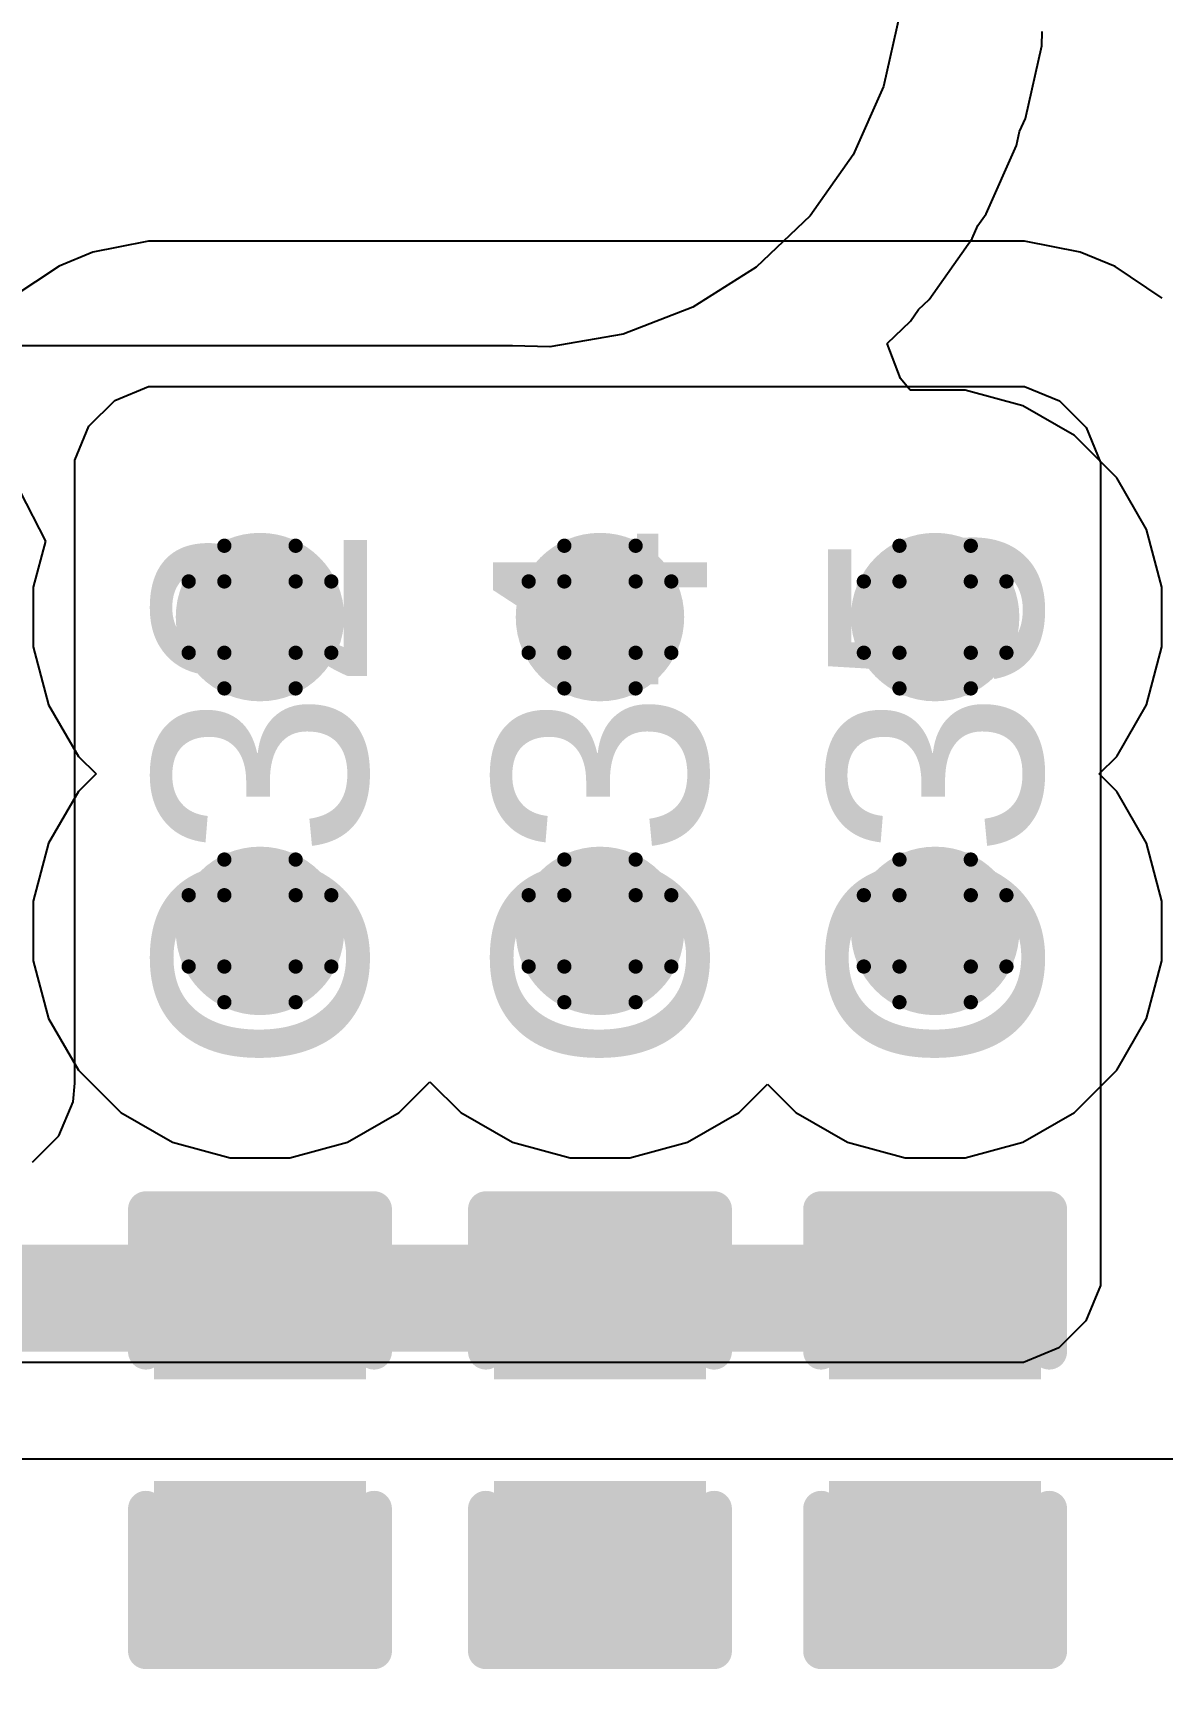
# Model space of a CAD drawing. Header units: inches. Extents: x -18 to 202, y -11 to 119.
# Drawn here: x 6.1 to 10.13, y 30.41 to 36.27 of the extents above; entities that cross this region are included whole.
import ezdxf

# ---------------------------------------------------------------- set-up
doc = ezdxf.new("R2010")
doc.units = ezdxf.units.IN
for name, color, linetype in [('Board Outline', 216, 'Continuous'), ('Bottom Layer', 5, 'Continuous'), ('Drill Drawing', 1, 'Continuous'), ('Ground', 16, 'Continuous'), ('Power', 76, 'Continuous'), ('Top Layer', 1, 'Continuous'), ('Top Overlay', 2, 'Continuous'), ('Top Paste', 8, 'Continuous'), ('Top Solder', 216, 'Continuous'), ('Via Holes', 16, 'Continuous')]:
    doc.layers.add(name, color=color, linetype=linetype)
doc.styles.add('Arial', font='', dxfattribs={"height": 0.2})
doc.styles.get('Arial').set_extended_font_data('Arial')

# ---------------------------------------------------------------- blocks, each defined once
blk = doc.blocks.new('C___0402_74')
at = {"layer": 'Top Layer'}
for points in [[(-0.6985, -0.3175), (-0.6985, 0.3175), (-0.2413, 0.3175), (-0.2413, -0.3175)], [(0.2413, -0.3175), (0.2413, 0.3175), (0.6985, 0.3175), (0.6985, -0.3175)]]:
    blk.add_hatch(color=1, dxfattribs=at).paths.add_polyline_path(points)
at = {"layer": 'Top Paste'}
for points in [[(-0.6985, -0.3175), (-0.6985, 0.3175), (-0.2413, 0.3175), (-0.2413, -0.3175)], [(0.2413, -0.3175), (0.2413, 0.3175), (0.6985, 0.3175), (0.6985, -0.3175)]]:
    blk.add_hatch(color=8, dxfattribs=at).paths.add_polyline_path(points)
at = {"layer": 'Top Solder'}
for points in [[(-0.7585, -0.3775), (-0.7585, 0.3775), (-0.1813, 0.3775), (-0.1813, -0.3775)], [(0.1813, -0.3775), (0.1813, 0.3775), (0.7585, 0.3775), (0.7585, -0.3775)]]:
    blk.add_hatch(color=216, dxfattribs=at).paths.add_polyline_path(points)
at = {"layer": 'Top Overlay'}
for points in [[(-0.7874, 0.4064, 0.127, 0.127, 0), (-0.2794, 0.4064, 0.127, 0.127, 0)], [(-0.7874, -0.4064, 0.127, 0.127, 0), (-0.7874, 0.4064, 0.127, 0.127, 0)], [(0.2794, 0.4064, 0.127, 0.127, 0), (0.7874, 0.4064, 0.127, 0.127, 0)], [(0.7874, -0.4064, 0.127, 0.127, 0), (0.7874, 0.4064, 0.127, 0.127, 0)], [(-0.2794, -0.4064, 0.127, 0.127, 0), (-0.7874, -0.4064, 0.127, 0.127, 0)], [(0.2794, -0.4064, 0.127, 0.127, 0), (0.7874, -0.4064, 0.127, 0.127, 0)]]:
    blk.add_lwpolyline(points, format="xyseb", dxfattribs=at)
for points in [[(-0.8191, 0.4064, 0.0635, 0.0635, 1), (-0.7556, 0.4064, 0.0635, 0.0635, 1)], [(-0.8191, 0.4064, 0.0635, 0.0635, 1), (-0.7556, 0.4064, 0.0635, 0.0635, 1)], [(-0.3111, 0.4064, 0.0635, 0.0635, 1), (-0.2477, 0.4064, 0.0635, 0.0635, 1)], [(0.2477, 0.4064, 0.0635, 0.0635, 1), (0.3112, 0.4064, 0.0635, 0.0635, 1)], [(0.7557, 0.4064, 0.0635, 0.0635, 1), (0.8192, 0.4064, 0.0635, 0.0635, 1)], [(0.7557, 0.4064, 0.0635, 0.0635, 1), (0.8192, 0.4064, 0.0635, 0.0635, 1)], [(-0.8192, -0.4064, 0.0635, 0.0635, 1), (-0.7557, -0.4064, 0.0635, 0.0635, 1)], [(-0.8192, -0.4064, 0.0635, 0.0635, 1), (-0.7557, -0.4064, 0.0635, 0.0635, 1)], [(-0.3112, -0.4064, 0.0635, 0.0635, 1), (-0.2477, -0.4064, 0.0635, 0.0635, 1)], [(0.2477, -0.4064, 0.0635, 0.0635, 1), (0.3112, -0.4064, 0.0635, 0.0635, 1)], [(0.7556, -0.4064, 0.0635, 0.0635, 1), (0.8191, -0.4064, 0.0635, 0.0635, 1)], [(0.7556, -0.4064, 0.0635, 0.0635, 1), (0.8191, -0.4064, 0.0635, 0.0635, 1)]]:
    blk.add_lwpolyline(points, format="xyseb", close=True, dxfattribs=at)
blk = doc.blocks.new('C___0402_75')
at = {"layer": 'Top Layer'}
for points in [[(-0.6985, -0.3175), (-0.6985, 0.3175), (-0.2413, 0.3175), (-0.2413, -0.3175)], [(0.2413, -0.3175), (0.2413, 0.3175), (0.6985, 0.3175), (0.6985, -0.3175)]]:
    blk.add_hatch(color=1, dxfattribs=at).paths.add_polyline_path(points)
at = {"layer": 'Top Paste'}
for points in [[(-0.6985, -0.3175), (-0.6985, 0.3175), (-0.2413, 0.3175), (-0.2413, -0.3175)], [(0.2413, -0.3175), (0.2413, 0.3175), (0.6985, 0.3175), (0.6985, -0.3175)]]:
    blk.add_hatch(color=8, dxfattribs=at).paths.add_polyline_path(points)
at = {"layer": 'Top Solder'}
for points in [[(-0.7585, -0.3775), (-0.7585, 0.3775), (-0.1813, 0.3775), (-0.1813, -0.3775)], [(0.1813, -0.3775), (0.1813, 0.3775), (0.7585, 0.3775), (0.7585, -0.3775)]]:
    blk.add_hatch(color=216, dxfattribs=at).paths.add_polyline_path(points)
at = {"layer": 'Top Overlay'}
for points in [[(-0.2794, 0.4064, 0.127, 0.127, 0), (-0.7874, 0.4064, 0.127, 0.127, 0)], [(-0.7874, -0.4064, 0.127, 0.127, 0), (-0.7874, 0.4064, 0.127, 0.127, 0)], [(0.2794, 0.4064, 0.127, 0.127, 0), (0.7874, 0.4064, 0.127, 0.127, 0)], [(0.7874, -0.4064, 0.127, 0.127, 0), (0.7874, 0.4064, 0.127, 0.127, 0)], [(-0.2794, -0.4064, 0.127, 0.127, 0), (-0.7874, -0.4064, 0.127, 0.127, 0)], [(0.7874, -0.4064, 0.127, 0.127, 0), (0.2794, -0.4064, 0.127, 0.127, 0)]]:
    blk.add_lwpolyline(points, format="xyseb", dxfattribs=at)
for points in [[(-0.8191, 0.4064, 0.0635, 0.0635, 1), (-0.7556, 0.4064, 0.0635, 0.0635, 1)], [(-0.8191, 0.4064, 0.0635, 0.0635, 1), (-0.7556, 0.4064, 0.0635, 0.0635, 1)], [(-0.3111, 0.4064, 0.0635, 0.0635, 1), (-0.2476, 0.4064, 0.0635, 0.0635, 1)], [(0.2477, 0.4064, 0.0635, 0.0635, 1), (0.3112, 0.4064, 0.0635, 0.0635, 1)], [(0.7557, 0.4064, 0.0635, 0.0635, 1), (0.8192, 0.4064, 0.0635, 0.0635, 1)], [(0.7557, 0.4064, 0.0635, 0.0635, 1), (0.8192, 0.4064, 0.0635, 0.0635, 1)], [(-0.8191, -0.4064, 0.0635, 0.0635, 1), (-0.7556, -0.4064, 0.0635, 0.0635, 1)], [(-0.8191, -0.4064, 0.0635, 0.0635, 1), (-0.7556, -0.4064, 0.0635, 0.0635, 1)], [(-0.3112, -0.4064, 0.0635, 0.0635, 1), (-0.2477, -0.4064, 0.0635, 0.0635, 1)], [(0.2477, -0.4064, 0.0635, 0.0635, 1), (0.3112, -0.4064, 0.0635, 0.0635, 1)], [(0.7557, -0.4064, 0.0635, 0.0635, 1), (0.8192, -0.4064, 0.0635, 0.0635, 1)], [(0.7557, -0.4064, 0.0635, 0.0635, 1), (0.8192, -0.4064, 0.0635, 0.0635, 1)]]:
    blk.add_lwpolyline(points, format="xyseb", close=True, dxfattribs=at)
blk = doc.blocks.new('C___0402_77')
at = {"layer": 'Top Layer'}
for points in [[(-0.6985, -0.3175), (-0.6985, 0.3175), (-0.2413, 0.3175), (-0.2413, -0.3175)], [(0.2413, -0.3175), (0.2413, 0.3175), (0.6985, 0.3175), (0.6985, -0.3175)]]:
    blk.add_hatch(color=1, dxfattribs=at).paths.add_polyline_path(points)
at = {"layer": 'Top Paste'}
for points in [[(-0.6985, -0.3175), (-0.6985, 0.3175), (-0.2413, 0.3175), (-0.2413, -0.3175)], [(0.2413, -0.3175), (0.2413, 0.3175), (0.6985, 0.3175), (0.6985, -0.3175)]]:
    blk.add_hatch(color=8, dxfattribs=at).paths.add_polyline_path(points)
at = {"layer": 'Top Solder'}
for points in [[(-0.7585, -0.3775), (-0.7585, 0.3775), (-0.1813, 0.3775), (-0.1813, -0.3775)], [(0.1813, -0.3775), (0.1813, 0.3775), (0.7585, 0.3775), (0.7585, -0.3775)]]:
    blk.add_hatch(color=216, dxfattribs=at).paths.add_polyline_path(points)
at = {"layer": 'Top Overlay'}
for points in [[(-0.7874, -0.4064, 0.127, 0.127, 0), (-0.7874, 0.4064, 0.127, 0.127, 0)], [(-0.7874, 0.4064, 0.127, 0.127, 0), (-0.2794, 0.4064, 0.127, 0.127, 0)], [(0.7874, 0.4064, 0.127, 0.127, 0), (0.2794, 0.4064, 0.127, 0.127, 0)], [(0.7874, -0.4064, 0.127, 0.127, 0), (0.7874, 0.4064, 0.127, 0.127, 0)], [(-0.2794, -0.4064, 0.127, 0.127, 0), (-0.7874, -0.4064, 0.127, 0.127, 0)], [(0.7874, -0.4064, 0.127, 0.127, 0), (0.2794, -0.4064, 0.127, 0.127, 0)]]:
    blk.add_lwpolyline(points, format="xyseb", dxfattribs=at)
for points in [[(-0.8191, 0.4064, 0.0635, 0.0635, 1), (-0.7556, 0.4064, 0.0635, 0.0635, 1)], [(-0.8191, 0.4064, 0.0635, 0.0635, 1), (-0.7556, 0.4064, 0.0635, 0.0635, 1)], [(-0.3112, 0.4064, 0.0635, 0.0635, 1), (-0.2477, 0.4064, 0.0635, 0.0635, 1)], [(0.2477, 0.4064, 0.0635, 0.0635, 1), (0.3111, 0.4064, 0.0635, 0.0635, 1)], [(0.7556, 0.4064, 0.0635, 0.0635, 1), (0.8191, 0.4064, 0.0635, 0.0635, 1)], [(0.7556, 0.4064, 0.0635, 0.0635, 1), (0.8191, 0.4064, 0.0635, 0.0635, 1)], [(-0.8191, -0.4064, 0.0635, 0.0635, 1), (-0.7556, -0.4064, 0.0635, 0.0635, 1)], [(-0.8191, -0.4064, 0.0635, 0.0635, 1), (-0.7556, -0.4064, 0.0635, 0.0635, 1)], [(-0.3112, -0.4064, 0.0635, 0.0635, 1), (-0.2477, -0.4064, 0.0635, 0.0635, 1)], [(0.2477, -0.4064, 0.0635, 0.0635, 1), (0.3111, -0.4064, 0.0635, 0.0635, 1)], [(0.7556, -0.4064, 0.0635, 0.0635, 1), (0.8191, -0.4064, 0.0635, 0.0635, 1)], [(0.7556, -0.4064, 0.0635, 0.0635, 1), (0.8191, -0.4064, 0.0635, 0.0635, 1)]]:
    blk.add_lwpolyline(points, format="xyseb", close=True, dxfattribs=at)

msp = doc.modelspace()

# ---------------------------------------------------------------- hatches: boundary and pattern name
at = {"layer": 'Bottom Layer'}
h = msp.add_hatch(color=5, dxfattribs=at)
edge = h.paths.add_edge_path()
edge.add_arc((6.9121, 34.1874), 0.3, 0, 360)
h = msp.add_hatch(color=5, dxfattribs=at)
edge = h.paths.add_edge_path()
edge.add_arc((8.1231, 34.1874), 0.3, 0, 360)
h = msp.add_hatch(color=5, dxfattribs=at)
edge = h.paths.add_edge_path()
edge.add_arc((9.3169, 34.1874), 0.3, 0, 360)
h = msp.add_hatch(color=5, dxfattribs=at)
edge = h.paths.add_edge_path()
edge.add_arc((6.9121, 33.0698), 0.3, 0, 360)
h = msp.add_hatch(color=5, dxfattribs=at)
edge = h.paths.add_edge_path()
edge.add_arc((8.1231, 33.0698), 0.3, 0, 360)
h = msp.add_hatch(color=5, dxfattribs=at)
edge = h.paths.add_edge_path()
edge.add_arc((9.3169, 33.0698), 0.3, 0, 360)
at = {"layer": 'Ground'}
h = msp.add_hatch(color=16, dxfattribs=at)
edge = h.paths.add_edge_path()
edge.add_arc((6.9121, 34.1874), 0.3, 0, 360)
h = msp.add_hatch(color=16, dxfattribs=at)
edge = h.paths.add_edge_path()
edge.add_arc((8.1231, 34.1874), 0.3, 0, 360)
h = msp.add_hatch(color=16, dxfattribs=at)
edge = h.paths.add_edge_path()
edge.add_arc((9.3169, 34.1874), 0.3, 0, 360)
h = msp.add_hatch(color=16, dxfattribs=at)
edge = h.paths.add_edge_path()
edge.add_arc((6.9121, 33.0698), 0.3, 0, 360)
h = msp.add_hatch(color=16, dxfattribs=at)
edge = h.paths.add_edge_path()
edge.add_arc((8.1231, 33.0698), 0.3, 0, 360)
h = msp.add_hatch(color=16, dxfattribs=at)
edge = h.paths.add_edge_path()
edge.add_arc((9.3169, 33.0698), 0.3, 0, 360)
at = {"layer": 'Power'}
h = msp.add_hatch(color=76, dxfattribs=at)
edge = h.paths.add_edge_path()
edge.add_arc((6.9121, 34.1874), 0.3, 0, 360)
h = msp.add_hatch(color=76, dxfattribs=at)
edge = h.paths.add_edge_path()
edge.add_arc((8.1231, 34.1874), 0.3, 0, 360)
h = msp.add_hatch(color=76, dxfattribs=at)
edge = h.paths.add_edge_path()
edge.add_arc((9.3169, 34.1874), 0.3, 0, 360)
h = msp.add_hatch(color=76, dxfattribs=at)
edge = h.paths.add_edge_path()
edge.add_arc((6.9121, 33.0698), 0.3, 0, 360)
h = msp.add_hatch(color=76, dxfattribs=at)
edge = h.paths.add_edge_path()
edge.add_arc((8.1231, 33.0698), 0.3, 0, 360)
h = msp.add_hatch(color=76, dxfattribs=at)
edge = h.paths.add_edge_path()
edge.add_arc((9.3169, 33.0698), 0.3, 0, 360)
at = {"layer": 'Top Layer'}
h = msp.add_hatch(color=1, dxfattribs=at)
edge = h.paths.add_edge_path()
edge.add_arc((6.9121, 34.1874), 0.3, 0, 360)
h = msp.add_hatch(color=1, dxfattribs=at)
edge = h.paths.add_edge_path()
edge.add_arc((8.1231, 34.1874), 0.3, 0, 360)
h = msp.add_hatch(color=1, dxfattribs=at)
edge = h.paths.add_edge_path()
edge.add_arc((9.3169, 34.1874), 0.3, 0, 360)
h = msp.add_hatch(color=1, dxfattribs=at)
edge = h.paths.add_edge_path()
edge.add_arc((6.9121, 33.0698), 0.3, 0, 360)
h = msp.add_hatch(color=1, dxfattribs=at)
edge = h.paths.add_edge_path()
edge.add_arc((8.1231, 33.0698), 0.3, 0, 360)
h = msp.add_hatch(color=1, dxfattribs=at)
edge = h.paths.add_edge_path()
edge.add_arc((9.3169, 33.0698), 0.3, 0, 360)
at = {"layer": 'Via Holes'}
h = msp.add_hatch(color=7, dxfattribs=at)
edge = h.paths.add_edge_path()
edge.add_arc((6.9121, 34.1874), 0.15, 0, 360)
h = msp.add_hatch(color=7, dxfattribs=at)
edge = h.paths.add_edge_path()
edge.add_arc((8.1231, 34.1874), 0.15, 0, 360)
h = msp.add_hatch(color=7, dxfattribs=at)
edge = h.paths.add_edge_path()
edge.add_arc((9.3169, 34.1874), 0.15, 0, 360)
h = msp.add_hatch(color=7, dxfattribs=at)
edge = h.paths.add_edge_path()
edge.add_arc((6.9121, 33.0698), 0.15, 0, 360)
h = msp.add_hatch(color=7, dxfattribs=at)
edge = h.paths.add_edge_path()
edge.add_arc((8.1231, 33.0698), 0.15, 0, 360)
h = msp.add_hatch(color=7, dxfattribs=at)
edge = h.paths.add_edge_path()
edge.add_arc((9.3169, 33.0698), 0.15, 0, 360)

# ---------------------------------------------------------------- linework, layer by layer
at = {"layer": 'Board Outline'}
msp.add_lwpolyline([(44.2299, 62.3099, 0.254, 0.254, -3.535496), (7.5647, 62.2891, 0.254, 0.254, 0)], format="xyseb", dxfattribs=at)
at = {"layer": 'Drill Drawing'}
for points in [[(6.7851, 34.3144, 0.0508, 0.0508, 0), (6.7851, 34.4414, 0.0508, 0.0508, 0)], [(6.7851, 34.4414, 0.0508, 0.0508, 0), (7.0391, 34.4414, 0.0508, 0.0508, 0)], [(7.0391, 34.3144, 0.0508, 0.0508, 0), (7.0391, 34.4414, 0.0508, 0.0508, 0)], [(7.9961, 34.3144, 0.0508, 0.0508, 0), (7.9961, 34.4414, 0.0508, 0.0508, 0)], [(7.9961, 34.4414, 0.0508, 0.0508, 0), (8.2501, 34.4414, 0.0508, 0.0508, 0)], [(8.2501, 34.3144, 0.0508, 0.0508, 0), (8.2501, 34.4414, 0.0508, 0.0508, 0)], [(9.1899, 34.3144, 0.0508, 0.0508, 0), (9.1899, 34.4414, 0.0508, 0.0508, 0)], [(9.1899, 34.4414, 0.0508, 0.0508, 0), (9.4439, 34.4414, 0.0508, 0.0508, 0)], [(9.4439, 34.3144, 0.0508, 0.0508, 0), (9.4439, 34.4414, 0.0508, 0.0508, 0)], [(6.6581, 34.0604, 0.0508, 0.0508, 0), (6.6581, 34.3144, 0.0508, 0.0508, 0)], [(6.6581, 34.3144, 0.0508, 0.0508, 0), (6.7851, 34.3144, 0.0508, 0.0508, 0)], [(7.0391, 34.3144, 0.0508, 0.0508, 0), (7.1661, 34.3144, 0.0508, 0.0508, 0)], [(7.1661, 34.0604, 0.0508, 0.0508, 0), (7.1661, 34.3144, 0.0508, 0.0508, 0)], [(7.8691, 34.0604, 0.0508, 0.0508, 0), (7.8691, 34.3144, 0.0508, 0.0508, 0)], [(7.8691, 34.3144, 0.0508, 0.0508, 0), (7.9961, 34.3144, 0.0508, 0.0508, 0)], [(8.2501, 34.3144, 0.0508, 0.0508, 0), (8.3771, 34.3144, 0.0508, 0.0508, 0)], [(8.3771, 34.0604, 0.0508, 0.0508, 0), (8.3771, 34.3144, 0.0508, 0.0508, 0)], [(9.0629, 34.0604, 0.0508, 0.0508, 0), (9.0629, 34.3144, 0.0508, 0.0508, 0)], [(9.0629, 34.3144, 0.0508, 0.0508, 0), (9.1899, 34.3144, 0.0508, 0.0508, 0)], [(9.4439, 34.3144, 0.0508, 0.0508, 0), (9.5709, 34.3144, 0.0508, 0.0508, 0)], [(9.5709, 34.0604, 0.0508, 0.0508, 0), (9.5709, 34.3144, 0.0508, 0.0508, 0)], [(6.6581, 34.0604, 0.0508, 0.0508, 0), (6.7851, 34.0604, 0.0508, 0.0508, 0)], [(6.7851, 33.9334, 0.0508, 0.0508, 0), (6.7851, 34.0604, 0.0508, 0.0508, 0)], [(7.0391, 34.0604, 0.0508, 0.0508, 0), (7.1661, 34.0604, 0.0508, 0.0508, 0)], [(7.0391, 33.9334, 0.0508, 0.0508, 0), (7.0391, 34.0604, 0.0508, 0.0508, 0)], [(7.8691, 34.0604, 0.0508, 0.0508, 0), (7.9961, 34.0604, 0.0508, 0.0508, 0)], [(7.9961, 33.9334, 0.0508, 0.0508, 0), (7.9961, 34.0604, 0.0508, 0.0508, 0)], [(8.2501, 34.0604, 0.0508, 0.0508, 0), (8.3771, 34.0604, 0.0508, 0.0508, 0)], [(8.2501, 33.9334, 0.0508, 0.0508, 0), (8.2501, 34.0604, 0.0508, 0.0508, 0)], [(9.0629, 34.0604, 0.0508, 0.0508, 0), (9.1899, 34.0604, 0.0508, 0.0508, 0)], [(9.1899, 33.9334, 0.0508, 0.0508, 0), (9.1899, 34.0604, 0.0508, 0.0508, 0)], [(9.4439, 34.0604, 0.0508, 0.0508, 0), (9.5709, 34.0604, 0.0508, 0.0508, 0)], [(9.4439, 33.9334, 0.0508, 0.0508, 0), (9.4439, 34.0604, 0.0508, 0.0508, 0)], [(6.7851, 33.9334, 0.0508, 0.0508, 0), (7.0391, 33.9334, 0.0508, 0.0508, 0)], [(7.9961, 33.9334, 0.0508, 0.0508, 0), (8.2501, 33.9334, 0.0508, 0.0508, 0)], [(9.1899, 33.9334, 0.0508, 0.0508, 0), (9.4439, 33.9334, 0.0508, 0.0508, 0)], [(6.7851, 33.1968, 0.0508, 0.0508, 0), (6.7851, 33.3238, 0.0508, 0.0508, 0)], [(6.7851, 33.3238, 0.0508, 0.0508, 0), (7.0391, 33.3238, 0.0508, 0.0508, 0)], [(7.0391, 33.1968, 0.0508, 0.0508, 0), (7.0391, 33.3238, 0.0508, 0.0508, 0)], [(7.9961, 33.1968, 0.0508, 0.0508, 0), (7.9961, 33.3238, 0.0508, 0.0508, 0)], [(7.9961, 33.3238, 0.0508, 0.0508, 0), (8.2501, 33.3238, 0.0508, 0.0508, 0)], [(8.2501, 33.1968, 0.0508, 0.0508, 0), (8.2501, 33.3238, 0.0508, 0.0508, 0)], [(9.1899, 33.1968, 0.0508, 0.0508, 0), (9.1899, 33.3238, 0.0508, 0.0508, 0)], [(9.1899, 33.3238, 0.0508, 0.0508, 0), (9.4439, 33.3238, 0.0508, 0.0508, 0)], [(9.4439, 33.1968, 0.0508, 0.0508, 0), (9.4439, 33.3238, 0.0508, 0.0508, 0)], [(6.6581, 32.9428, 0.0508, 0.0508, 0), (6.6581, 33.1968, 0.0508, 0.0508, 0)], [(6.6581, 33.1968, 0.0508, 0.0508, 0), (6.7851, 33.1968, 0.0508, 0.0508, 0)], [(7.0391, 33.1968, 0.0508, 0.0508, 0), (7.1661, 33.1968, 0.0508, 0.0508, 0)], [(7.1661, 32.9428, 0.0508, 0.0508, 0), (7.1661, 33.1968, 0.0508, 0.0508, 0)], [(7.8691, 32.9428, 0.0508, 0.0508, 0), (7.8691, 33.1968, 0.0508, 0.0508, 0)], [(7.8691, 33.1968, 0.0508, 0.0508, 0), (7.9961, 33.1968, 0.0508, 0.0508, 0)], [(8.2501, 33.1968, 0.0508, 0.0508, 0), (8.3771, 33.1968, 0.0508, 0.0508, 0)], [(8.3771, 32.9428, 0.0508, 0.0508, 0), (8.3771, 33.1968, 0.0508, 0.0508, 0)], [(9.0629, 32.9428, 0.0508, 0.0508, 0), (9.0629, 33.1968, 0.0508, 0.0508, 0)], [(9.0629, 33.1968, 0.0508, 0.0508, 0), (9.1899, 33.1968, 0.0508, 0.0508, 0)], [(9.4439, 33.1968, 0.0508, 0.0508, 0), (9.5709, 33.1968, 0.0508, 0.0508, 0)], [(9.5709, 32.9428, 0.0508, 0.0508, 0), (9.5709, 33.1968, 0.0508, 0.0508, 0)], [(6.6581, 32.9428, 0.0508, 0.0508, 0), (6.7851, 32.9428, 0.0508, 0.0508, 0)], [(6.7851, 32.8158, 0.0508, 0.0508, 0), (6.7851, 32.9428, 0.0508, 0.0508, 0)], [(7.0391, 32.9428, 0.0508, 0.0508, 0), (7.1661, 32.9428, 0.0508, 0.0508, 0)], [(7.0391, 32.8158, 0.0508, 0.0508, 0), (7.0391, 32.9428, 0.0508, 0.0508, 0)], [(7.8691, 32.9428, 0.0508, 0.0508, 0), (7.9961, 32.9428, 0.0508, 0.0508, 0)], [(7.9961, 32.8158, 0.0508, 0.0508, 0), (7.9961, 32.9428, 0.0508, 0.0508, 0)], [(8.2501, 32.9428, 0.0508, 0.0508, 0), (8.3771, 32.9428, 0.0508, 0.0508, 0)], [(8.2501, 32.8158, 0.0508, 0.0508, 0), (8.2501, 32.9428, 0.0508, 0.0508, 0)], [(9.0629, 32.9428, 0.0508, 0.0508, 0), (9.1899, 32.9428, 0.0508, 0.0508, 0)], [(9.1899, 32.8158, 0.0508, 0.0508, 0), (9.1899, 32.9428, 0.0508, 0.0508, 0)], [(9.4439, 32.9428, 0.0508, 0.0508, 0), (9.5709, 32.9428, 0.0508, 0.0508, 0)], [(9.4439, 32.8158, 0.0508, 0.0508, 0), (9.4439, 32.9428, 0.0508, 0.0508, 0)], [(6.7851, 32.8158, 0.0508, 0.0508, 0), (7.0391, 32.8158, 0.0508, 0.0508, 0)], [(7.9961, 32.8158, 0.0508, 0.0508, 0), (8.2501, 32.8158, 0.0508, 0.0508, 0)], [(9.1899, 32.8158, 0.0508, 0.0508, 0), (9.4439, 32.8158, 0.0508, 0.0508, 0)]]:
    msp.add_lwpolyline(points, format="xyseb", dxfattribs=at)
for points in [[(6.7724, 34.4414, 0.0254, 0.0254, 1), (6.7978, 34.4414, 0.0254, 0.0254, 1)], [(6.7724, 34.4414, 0.0254, 0.0254, 1), (6.7978, 34.4414, 0.0254, 0.0254, 1)], [(7.0264, 34.4414, 0.0254, 0.0254, 1), (7.0518, 34.4414, 0.0254, 0.0254, 1)], [(7.0264, 34.4414, 0.0254, 0.0254, 1), (7.0518, 34.4414, 0.0254, 0.0254, 1)], [(7.9834, 34.4414, 0.0254, 0.0254, 1), (8.0088, 34.4414, 0.0254, 0.0254, 1)], [(7.9834, 34.4414, 0.0254, 0.0254, 1), (8.0088, 34.4414, 0.0254, 0.0254, 1)], [(8.2374, 34.4414, 0.0254, 0.0254, 1), (8.2628, 34.4414, 0.0254, 0.0254, 1)], [(8.2374, 34.4414, 0.0254, 0.0254, 1), (8.2628, 34.4414, 0.0254, 0.0254, 1)], [(9.1772, 34.4414, 0.0254, 0.0254, 1), (9.2026, 34.4414, 0.0254, 0.0254, 1)], [(9.1772, 34.4414, 0.0254, 0.0254, 1), (9.2026, 34.4414, 0.0254, 0.0254, 1)], [(9.4312, 34.4414, 0.0254, 0.0254, 1), (9.4566, 34.4414, 0.0254, 0.0254, 1)], [(9.4312, 34.4414, 0.0254, 0.0254, 1), (9.4566, 34.4414, 0.0254, 0.0254, 1)], [(6.6454, 34.3144, 0.0254, 0.0254, 1), (6.6708, 34.3144, 0.0254, 0.0254, 1)], [(6.6454, 34.3144, 0.0254, 0.0254, 1), (6.6708, 34.3144, 0.0254, 0.0254, 1)], [(6.7724, 34.3144, 0.0254, 0.0254, 1), (6.7978, 34.3144, 0.0254, 0.0254, 1)], [(6.7724, 34.3144, 0.0254, 0.0254, 1), (6.7978, 34.3144, 0.0254, 0.0254, 1)], [(7.0264, 34.3144, 0.0254, 0.0254, 1), (7.0518, 34.3144, 0.0254, 0.0254, 1)], [(7.0264, 34.3144, 0.0254, 0.0254, 1), (7.0518, 34.3144, 0.0254, 0.0254, 1)], [(7.1534, 34.3144, 0.0254, 0.0254, 1), (7.1788, 34.3144, 0.0254, 0.0254, 1)], [(7.1534, 34.3144, 0.0254, 0.0254, 1), (7.1788, 34.3144, 0.0254, 0.0254, 1)], [(7.8564, 34.3144, 0.0254, 0.0254, 1), (7.8818, 34.3144, 0.0254, 0.0254, 1)], [(7.8564, 34.3144, 0.0254, 0.0254, 1), (7.8818, 34.3144, 0.0254, 0.0254, 1)], [(7.9834, 34.3144, 0.0254, 0.0254, 1), (8.0088, 34.3144, 0.0254, 0.0254, 1)], [(7.9834, 34.3144, 0.0254, 0.0254, 1), (8.0088, 34.3144, 0.0254, 0.0254, 1)], [(8.2374, 34.3144, 0.0254, 0.0254, 1), (8.2628, 34.3144, 0.0254, 0.0254, 1)], [(8.2374, 34.3144, 0.0254, 0.0254, 1), (8.2628, 34.3144, 0.0254, 0.0254, 1)], [(8.3644, 34.3144, 0.0254, 0.0254, 1), (8.3898, 34.3144, 0.0254, 0.0254, 1)], [(8.3644, 34.3144, 0.0254, 0.0254, 1), (8.3898, 34.3144, 0.0254, 0.0254, 1)], [(9.0502, 34.3144, 0.0254, 0.0254, 1), (9.0756, 34.3144, 0.0254, 0.0254, 1)], [(9.0502, 34.3144, 0.0254, 0.0254, 1), (9.0756, 34.3144, 0.0254, 0.0254, 1)], [(9.1772, 34.3144, 0.0254, 0.0254, 1), (9.2026, 34.3144, 0.0254, 0.0254, 1)], [(9.1772, 34.3144, 0.0254, 0.0254, 1), (9.2026, 34.3144, 0.0254, 0.0254, 1)], [(9.4312, 34.3144, 0.0254, 0.0254, 1), (9.4566, 34.3144, 0.0254, 0.0254, 1)], [(9.4312, 34.3144, 0.0254, 0.0254, 1), (9.4566, 34.3144, 0.0254, 0.0254, 1)], [(9.5582, 34.3144, 0.0254, 0.0254, 1), (9.5836, 34.3144, 0.0254, 0.0254, 1)], [(9.5582, 34.3144, 0.0254, 0.0254, 1), (9.5836, 34.3144, 0.0254, 0.0254, 1)], [(6.6454, 34.0604, 0.0254, 0.0254, 1), (6.6708, 34.0604, 0.0254, 0.0254, 1)], [(6.6454, 34.0604, 0.0254, 0.0254, 1), (6.6708, 34.0604, 0.0254, 0.0254, 1)], [(6.7724, 34.0604, 0.0254, 0.0254, 1), (6.7978, 34.0604, 0.0254, 0.0254, 1)], [(6.7724, 34.0604, 0.0254, 0.0254, 1), (6.7978, 34.0604, 0.0254, 0.0254, 1)], [(7.0264, 34.0604, 0.0254, 0.0254, 1), (7.0518, 34.0604, 0.0254, 0.0254, 1)], [(7.0264, 34.0604, 0.0254, 0.0254, 1), (7.0518, 34.0604, 0.0254, 0.0254, 1)], [(7.1534, 34.0604, 0.0254, 0.0254, 1), (7.1788, 34.0604, 0.0254, 0.0254, 1)], [(7.1534, 34.0604, 0.0254, 0.0254, 1), (7.1788, 34.0604, 0.0254, 0.0254, 1)], [(7.8564, 34.0604, 0.0254, 0.0254, 1), (7.8818, 34.0604, 0.0254, 0.0254, 1)], [(7.8564, 34.0604, 0.0254, 0.0254, 1), (7.8818, 34.0604, 0.0254, 0.0254, 1)], [(7.9834, 34.0604, 0.0254, 0.0254, 1), (8.0088, 34.0604, 0.0254, 0.0254, 1)], [(7.9834, 34.0604, 0.0254, 0.0254, 1), (8.0088, 34.0604, 0.0254, 0.0254, 1)], [(8.2374, 34.0604, 0.0254, 0.0254, 1), (8.2628, 34.0604, 0.0254, 0.0254, 1)], [(8.2374, 34.0604, 0.0254, 0.0254, 1), (8.2628, 34.0604, 0.0254, 0.0254, 1)], [(8.3644, 34.0604, 0.0254, 0.0254, 1), (8.3898, 34.0604, 0.0254, 0.0254, 1)], [(8.3644, 34.0604, 0.0254, 0.0254, 1), (8.3898, 34.0604, 0.0254, 0.0254, 1)], [(9.0502, 34.0604, 0.0254, 0.0254, 1), (9.0756, 34.0604, 0.0254, 0.0254, 1)], [(9.0502, 34.0604, 0.0254, 0.0254, 1), (9.0756, 34.0604, 0.0254, 0.0254, 1)], [(9.1772, 34.0604, 0.0254, 0.0254, 1), (9.2026, 34.0604, 0.0254, 0.0254, 1)], [(9.1772, 34.0604, 0.0254, 0.0254, 1), (9.2026, 34.0604, 0.0254, 0.0254, 1)], [(9.4312, 34.0604, 0.0254, 0.0254, 1), (9.4566, 34.0604, 0.0254, 0.0254, 1)], [(9.4312, 34.0604, 0.0254, 0.0254, 1), (9.4566, 34.0604, 0.0254, 0.0254, 1)], [(9.5582, 34.0604, 0.0254, 0.0254, 1), (9.5836, 34.0604, 0.0254, 0.0254, 1)], [(9.5582, 34.0604, 0.0254, 0.0254, 1), (9.5836, 34.0604, 0.0254, 0.0254, 1)], [(6.7724, 33.9334, 0.0254, 0.0254, 1), (6.7978, 33.9334, 0.0254, 0.0254, 1)], [(6.7724, 33.9334, 0.0254, 0.0254, 1), (6.7978, 33.9334, 0.0254, 0.0254, 1)], [(7.0264, 33.9334, 0.0254, 0.0254, 1), (7.0518, 33.9334, 0.0254, 0.0254, 1)], [(7.0264, 33.9334, 0.0254, 0.0254, 1), (7.0518, 33.9334, 0.0254, 0.0254, 1)], [(7.9834, 33.9334, 0.0254, 0.0254, 1), (8.0088, 33.9334, 0.0254, 0.0254, 1)], [(7.9834, 33.9334, 0.0254, 0.0254, 1), (8.0088, 33.9334, 0.0254, 0.0254, 1)], [(8.2374, 33.9334, 0.0254, 0.0254, 1), (8.2628, 33.9334, 0.0254, 0.0254, 1)], [(8.2374, 33.9334, 0.0254, 0.0254, 1), (8.2628, 33.9334, 0.0254, 0.0254, 1)], [(9.1772, 33.9334, 0.0254, 0.0254, 1), (9.2026, 33.9334, 0.0254, 0.0254, 1)], [(9.1772, 33.9334, 0.0254, 0.0254, 1), (9.2026, 33.9334, 0.0254, 0.0254, 1)], [(9.4312, 33.9334, 0.0254, 0.0254, 1), (9.4566, 33.9334, 0.0254, 0.0254, 1)], [(9.4312, 33.9334, 0.0254, 0.0254, 1), (9.4566, 33.9334, 0.0254, 0.0254, 1)], [(6.7724, 33.3238, 0.0254, 0.0254, 1), (6.7978, 33.3238, 0.0254, 0.0254, 1)], [(6.7724, 33.3238, 0.0254, 0.0254, 1), (6.7978, 33.3238, 0.0254, 0.0254, 1)], [(7.0264, 33.3238, 0.0254, 0.0254, 1), (7.0518, 33.3238, 0.0254, 0.0254, 1)], [(7.0264, 33.3238, 0.0254, 0.0254, 1), (7.0518, 33.3238, 0.0254, 0.0254, 1)], [(7.9834, 33.3238, 0.0254, 0.0254, 1), (8.0088, 33.3238, 0.0254, 0.0254, 1)], [(7.9834, 33.3238, 0.0254, 0.0254, 1), (8.0088, 33.3238, 0.0254, 0.0254, 1)], [(8.2374, 33.3238, 0.0254, 0.0254, 1), (8.2628, 33.3238, 0.0254, 0.0254, 1)], [(8.2374, 33.3238, 0.0254, 0.0254, 1), (8.2628, 33.3238, 0.0254, 0.0254, 1)], [(9.1772, 33.3238, 0.0254, 0.0254, 1), (9.2026, 33.3238, 0.0254, 0.0254, 1)], [(9.1772, 33.3238, 0.0254, 0.0254, 1), (9.2026, 33.3238, 0.0254, 0.0254, 1)], [(9.4312, 33.3238, 0.0254, 0.0254, 1), (9.4566, 33.3238, 0.0254, 0.0254, 1)], [(9.4312, 33.3238, 0.0254, 0.0254, 1), (9.4566, 33.3238, 0.0254, 0.0254, 1)], [(6.6454, 33.1968, 0.0254, 0.0254, 1), (6.6708, 33.1968, 0.0254, 0.0254, 1)], [(6.6454, 33.1968, 0.0254, 0.0254, 1), (6.6708, 33.1968, 0.0254, 0.0254, 1)], [(6.7724, 33.1968, 0.0254, 0.0254, 1), (6.7978, 33.1968, 0.0254, 0.0254, 1)], [(6.7724, 33.1968, 0.0254, 0.0254, 1), (6.7978, 33.1968, 0.0254, 0.0254, 1)], [(7.0264, 33.1968, 0.0254, 0.0254, 1), (7.0518, 33.1968, 0.0254, 0.0254, 1)], [(7.0264, 33.1968, 0.0254, 0.0254, 1), (7.0518, 33.1968, 0.0254, 0.0254, 1)], [(7.1534, 33.1968, 0.0254, 0.0254, 1), (7.1788, 33.1968, 0.0254, 0.0254, 1)], [(7.1534, 33.1968, 0.0254, 0.0254, 1), (7.1788, 33.1968, 0.0254, 0.0254, 1)], [(7.8564, 33.1968, 0.0254, 0.0254, 1), (7.8818, 33.1968, 0.0254, 0.0254, 1)], [(7.8564, 33.1968, 0.0254, 0.0254, 1), (7.8818, 33.1968, 0.0254, 0.0254, 1)], [(7.9834, 33.1968, 0.0254, 0.0254, 1), (8.0088, 33.1968, 0.0254, 0.0254, 1)], [(7.9834, 33.1968, 0.0254, 0.0254, 1), (8.0088, 33.1968, 0.0254, 0.0254, 1)], [(8.2374, 33.1968, 0.0254, 0.0254, 1), (8.2628, 33.1968, 0.0254, 0.0254, 1)], [(8.2374, 33.1968, 0.0254, 0.0254, 1), (8.2628, 33.1968, 0.0254, 0.0254, 1)], [(8.3644, 33.1968, 0.0254, 0.0254, 1), (8.3898, 33.1968, 0.0254, 0.0254, 1)], [(8.3644, 33.1968, 0.0254, 0.0254, 1), (8.3898, 33.1968, 0.0254, 0.0254, 1)], [(9.0502, 33.1968, 0.0254, 0.0254, 1), (9.0756, 33.1968, 0.0254, 0.0254, 1)], [(9.0502, 33.1968, 0.0254, 0.0254, 1), (9.0756, 33.1968, 0.0254, 0.0254, 1)], [(9.1772, 33.1968, 0.0254, 0.0254, 1), (9.2026, 33.1968, 0.0254, 0.0254, 1)], [(9.1772, 33.1968, 0.0254, 0.0254, 1), (9.2026, 33.1968, 0.0254, 0.0254, 1)], [(9.4312, 33.1968, 0.0254, 0.0254, 1), (9.4566, 33.1968, 0.0254, 0.0254, 1)], [(9.4312, 33.1968, 0.0254, 0.0254, 1), (9.4566, 33.1968, 0.0254, 0.0254, 1)], [(9.5582, 33.1968, 0.0254, 0.0254, 1), (9.5836, 33.1968, 0.0254, 0.0254, 1)], [(9.5582, 33.1968, 0.0254, 0.0254, 1), (9.5836, 33.1968, 0.0254, 0.0254, 1)], [(6.6454, 32.9428, 0.0254, 0.0254, 1), (6.6708, 32.9428, 0.0254, 0.0254, 1)], [(6.6454, 32.9428, 0.0254, 0.0254, 1), (6.6708, 32.9428, 0.0254, 0.0254, 1)], [(6.7724, 32.9428, 0.0254, 0.0254, 1), (6.7978, 32.9428, 0.0254, 0.0254, 1)], [(6.7724, 32.9428, 0.0254, 0.0254, 1), (6.7978, 32.9428, 0.0254, 0.0254, 1)], [(7.0264, 32.9428, 0.0254, 0.0254, 1), (7.0518, 32.9428, 0.0254, 0.0254, 1)], [(7.0264, 32.9428, 0.0254, 0.0254, 1), (7.0518, 32.9428, 0.0254, 0.0254, 1)], [(7.1534, 32.9428, 0.0254, 0.0254, 1), (7.1788, 32.9428, 0.0254, 0.0254, 1)], [(7.1534, 32.9428, 0.0254, 0.0254, 1), (7.1788, 32.9428, 0.0254, 0.0254, 1)], [(7.8564, 32.9428, 0.0254, 0.0254, 1), (7.8818, 32.9428, 0.0254, 0.0254, 1)], [(7.8564, 32.9428, 0.0254, 0.0254, 1), (7.8818, 32.9428, 0.0254, 0.0254, 1)], [(7.9834, 32.9428, 0.0254, 0.0254, 1), (8.0088, 32.9428, 0.0254, 0.0254, 1)], [(7.9834, 32.9428, 0.0254, 0.0254, 1), (8.0088, 32.9428, 0.0254, 0.0254, 1)], [(8.2374, 32.9428, 0.0254, 0.0254, 1), (8.2628, 32.9428, 0.0254, 0.0254, 1)], [(8.2374, 32.9428, 0.0254, 0.0254, 1), (8.2628, 32.9428, 0.0254, 0.0254, 1)], [(8.3644, 32.9428, 0.0254, 0.0254, 1), (8.3898, 32.9428, 0.0254, 0.0254, 1)], [(8.3644, 32.9428, 0.0254, 0.0254, 1), (8.3898, 32.9428, 0.0254, 0.0254, 1)], [(9.0502, 32.9428, 0.0254, 0.0254, 1), (9.0756, 32.9428, 0.0254, 0.0254, 1)], [(9.0502, 32.9428, 0.0254, 0.0254, 1), (9.0756, 32.9428, 0.0254, 0.0254, 1)], [(9.1772, 32.9428, 0.0254, 0.0254, 1), (9.2026, 32.9428, 0.0254, 0.0254, 1)], [(9.1772, 32.9428, 0.0254, 0.0254, 1), (9.2026, 32.9428, 0.0254, 0.0254, 1)], [(9.4312, 32.9428, 0.0254, 0.0254, 1), (9.4566, 32.9428, 0.0254, 0.0254, 1)], [(9.4312, 32.9428, 0.0254, 0.0254, 1), (9.4566, 32.9428, 0.0254, 0.0254, 1)], [(9.5582, 32.9428, 0.0254, 0.0254, 1), (9.5836, 32.9428, 0.0254, 0.0254, 1)], [(9.5582, 32.9428, 0.0254, 0.0254, 1), (9.5836, 32.9428, 0.0254, 0.0254, 1)], [(6.7724, 32.8158, 0.0254, 0.0254, 1), (6.7978, 32.8158, 0.0254, 0.0254, 1)], [(6.7724, 32.8158, 0.0254, 0.0254, 1), (6.7978, 32.8158, 0.0254, 0.0254, 1)], [(7.0264, 32.8158, 0.0254, 0.0254, 1), (7.0518, 32.8158, 0.0254, 0.0254, 1)], [(7.0264, 32.8158, 0.0254, 0.0254, 1), (7.0518, 32.8158, 0.0254, 0.0254, 1)], [(7.9834, 32.8158, 0.0254, 0.0254, 1), (8.0088, 32.8158, 0.0254, 0.0254, 1)], [(7.9834, 32.8158, 0.0254, 0.0254, 1), (8.0088, 32.8158, 0.0254, 0.0254, 1)], [(8.2374, 32.8158, 0.0254, 0.0254, 1), (8.2628, 32.8158, 0.0254, 0.0254, 1)], [(8.2374, 32.8158, 0.0254, 0.0254, 1), (8.2628, 32.8158, 0.0254, 0.0254, 1)], [(9.1772, 32.8158, 0.0254, 0.0254, 1), (9.2026, 32.8158, 0.0254, 0.0254, 1)], [(9.1772, 32.8158, 0.0254, 0.0254, 1), (9.2026, 32.8158, 0.0254, 0.0254, 1)], [(9.4312, 32.8158, 0.0254, 0.0254, 1), (9.4566, 32.8158, 0.0254, 0.0254, 1)], [(9.4312, 32.8158, 0.0254, 0.0254, 1), (9.4566, 32.8158, 0.0254, 0.0254, 1)]]:
    msp.add_lwpolyline(points, format="xyseb", close=True, dxfattribs=at)
at = {"layer": 'Power'}
for p, q in [((9.1913, 36.3363), (9.1329, 36.0768)), ((9.6966, 36.2225), (9.6979, 36.2735)), ((9.6382, 35.9631), (9.6966, 36.2225)), ((9.1329, 36.0768), (9.025, 35.8338)), ((9.6175, 35.9165), (9.6382, 35.9631)), ((9.6063, 35.8667), (9.6175, 35.9165)), ((9.4984, 35.6236), (9.6063, 35.8667)), ((9.025, 35.8338), (8.8718, 35.6165)), ((8.8718, 35.6165), (8.6791, 35.4332)), ((9.469, 35.5819), (9.4984, 35.6236)), ((9.4483, 35.5353), (9.469, 35.5819)), ((9.2951, 35.318), (9.4483, 35.5353)), ((8.6791, 35.4332), (8.4543, 35.2911)), ((9.2581, 35.2828), (9.2951, 35.318)), ((8.4543, 35.2911), (8.2062, 35.1956)), ((9.2287, 35.2412), (9.2581, 35.2828)), ((8.2062, 35.1956), (7.9442, 35.1503)), ((9.1455, 35.162), (9.2287, 35.2412)), ((7.8112, 35.1536), (4.8635, 35.1536)), ((7.9442, 35.1503), (7.8112, 35.1536)), ((9.194, 35.0377), (9.1455, 35.162)), ((9.2283, 34.9954), (9.194, 35.0377)), ((9.4233, 34.9954), (9.2283, 34.9954)), ((9.6288, 34.9403), (9.4233, 34.9954)), ((9.813, 34.8339), (9.6288, 34.9403)), ((9.9635, 34.6835), (9.813, 34.8339)), ((10.0699, 34.4993), (9.9635, 34.6835)), ((6.0568, 34.6356), (6.1481, 34.4578)), ((10.1249, 34.2937), (10.0699, 34.4993)), ((6.1481, 34.4578), (6.1041, 34.2937)), ((6.1041, 34.2937), (6.1041, 34.081)), ((10.1249, 34.081), (10.1249, 34.2937)), ((6.1041, 34.081), (6.1592, 33.8755)), ((10.0699, 33.8755), (10.1249, 34.081)), ((6.1592, 33.8755), (6.2655, 33.6913)), ((9.9635, 33.6913), (10.0699, 33.8755)), ((6.2655, 33.6913), (6.3282, 33.6286)), ((9.9008, 33.6286), (9.9635, 33.6913)), ((6.3282, 33.6286), (6.2655, 33.5659)), ((9.9635, 33.5659), (9.9008, 33.6286)), ((6.2655, 33.5659), (6.1592, 33.3817)), ((10.0699, 33.3817), (9.9635, 33.5659)), ((6.1592, 33.3817), (6.1041, 33.1761)), ((10.1249, 33.1761), (10.0699, 33.3817)), ((6.1041, 33.1761), (6.1041, 32.9634)), ((10.1249, 32.9634), (10.1249, 33.1761)), ((6.1041, 32.9634), (6.1592, 32.7579)), ((10.0699, 32.7579), (10.1249, 32.9634)), ((6.1592, 32.7579), (6.2655, 32.5737)), ((9.9635, 32.5737), (10.0699, 32.7579)), ((6.2655, 32.5737), (6.416, 32.4232)), ((9.813, 32.4232), (9.9635, 32.5737)), ((7.4082, 32.4232), (7.5176, 32.5326)), ((7.5176, 32.5326), (7.627, 32.4232)), ((8.6192, 32.4232), (8.72, 32.524)), ((8.72, 32.524), (8.8208, 32.4232)), ((6.416, 32.4232), (6.6002, 32.3168)), ((7.224, 32.3168), (7.4082, 32.4232)), ((7.627, 32.4232), (7.8112, 32.3168)), ((8.435, 32.3168), (8.6192, 32.4232)), ((8.8208, 32.4232), (9.005, 32.3168)), ((9.6288, 32.3168), (9.813, 32.4232)), ((6.6002, 32.3168), (6.8057, 32.2618)), ((7.0185, 32.2618), (7.224, 32.3168)), ((7.8112, 32.3168), (8.0167, 32.2618)), ((8.2295, 32.2618), (8.435, 32.3168)), ((9.005, 32.3168), (9.2105, 32.2618)), ((9.4233, 32.2618), (9.6288, 32.3168)), ((6.8057, 32.2618), (7.0185, 32.2618)), ((8.0167, 32.2618), (8.2295, 32.2618)), ((9.2105, 32.2618), (9.4233, 32.2618))]:
    msp.add_line(p, q, dxfattribs=at)
at = {"layer": 'Top Layer'}
for p, q in [((6.4073, 35.5052), (6.3166, 35.4872)), ((6.5148, 35.5266), (6.4073, 35.5052)), ((6.5149, 35.5266), (6.5148, 35.5266)), ((6.5148, 35.5266), (6.5148, 35.5266)), ((6.5799, 35.5266), (6.5149, 35.5266)), ((9.6355, 35.5266), (6.5799, 35.5266)), ((6.5799, 35.5266), (6.5799, 35.5266)), ((9.8337, 35.4872), (9.6355, 35.5266)), ((6.1964, 35.4374), (6.0284, 35.3251)), ((6.3166, 35.4872), (6.1964, 35.4374)), ((6.1964, 35.4374), (6.1964, 35.4374)), ((6.3166, 35.4872), (6.3166, 35.4872)), ((6.3166, 35.4872), (6.3166, 35.4872)), ((9.9578, 35.4358), (9.8337, 35.4872)), ((10.1258, 35.3235), (9.9578, 35.4358)), ((6.3946, 34.9589), (6.5148, 35.0087)), ((6.5148, 35.0087), (6.5799, 35.0087)), ((6.5799, 35.0087), (6.5799, 35.0087)), ((6.5799, 35.0087), (9.5683, 35.0087)), ((9.5683, 35.0087), (9.6355, 35.0087)), ((9.6355, 35.0087), (9.7596, 34.9573)), ((6.3026, 34.8669), (6.3946, 34.9589)), ((9.7596, 34.9573), (9.8546, 34.8623)), ((6.2528, 34.7466), (6.3026, 34.8669)), ((9.8546, 34.8623), (9.906, 34.7382)), ((6.2528, 34.6816), (6.2528, 34.7466)), ((9.906, 34.7382), (9.906, 34.671)), ((6.2528, 32.5276), (6.2528, 34.6816)), ((9.906, 34.671), (9.906, 34.671)), ((9.906, 34.671), (9.906, 31.8754)), ((6.2463, 32.4615), (6.2528, 32.5276)), ((6.2528, 32.5276), (6.2528, 32.5276)), ((6.1957, 32.3393), (6.2463, 32.4615)), ((6.1022, 32.2458), (6.1957, 32.3393)), ((9.906, 31.8754), (9.906, 31.8073)), ((9.906, 31.8073), (9.8538, 31.6813)), ((9.8538, 31.6813), (9.7574, 31.5849)), ((9.7574, 31.5849), (9.6315, 31.5327)), ((9.5633, 31.5328), (4.4126, 31.5328)), ((9.6315, 31.5327), (9.5633, 31.5328)), ((9.5633, 31.5328), (9.5633, 31.5328)), ((10.2336, 31.1888), (4.4127, 31.1888))]:
    msp.add_line(p, q, dxfattribs=at)
for points in [[(4.9697, 31.7614, 0.381, 0.381, 0), (6.9121, 31.7614, 0.381, 0.381, 0)], [(6.9121, 31.7614, 0.381, 0.381, 0), (9.3169, 31.7614, 0.381, 0.381, 0)], [(9.3169, 31.7614, 0.381, 0.381, 0), (9.3169, 31.7614, 0.381, 0.381, 0)]]:
    msp.add_lwpolyline(points, format="xyseb", dxfattribs=at)
for points in [[(6.8168, 31.7614, 0.1905, 0.1905, 1), (7.0073, 31.7614, 0.1905, 0.1905, 1)], [(6.8168, 31.7614, 0.1905, 0.1905, 1), (7.0073, 31.7614, 0.1905, 0.1905, 1)], [(9.2217, 31.7614, 0.1905, 0.1905, 1), (9.4122, 31.7614, 0.1905, 0.1905, 1)], [(9.2217, 31.7614, 0.1905, 0.1905, 1), (9.4122, 31.7614, 0.1905, 0.1905, 1)], [(9.2217, 31.7614, 0.1905, 0.1905, 1), (9.4122, 31.7614, 0.1905, 0.1905, 1)]]:
    msp.add_lwpolyline(points, format="xyseb", close=True, dxfattribs=at)

# ---------------------------------------------------------------- block references
at = {"rotation": 270}
for name, p in [('C___0402_77', (6.9121, 31.2915)), ('C___0402_75', (8.1231, 31.2915)), ('C___0402_74', (9.3169, 31.2915))]:
    msp.add_blockref(name, p, dxfattribs=at)

# ---------------------------------------------------------------- texts
at = {"layer": 'Top Overlay', "style": 'Arial'}
for s, p in [('C32', (7.293, 32.5634)), ('C34', (8.504, 32.5634)), ('C35', (9.6978, 32.5634))]:
    msp.add_text(s, height=0.762, rotation=90, dxfattribs=at).set_placement(p)

doc.saveas('drawing.dxf')
